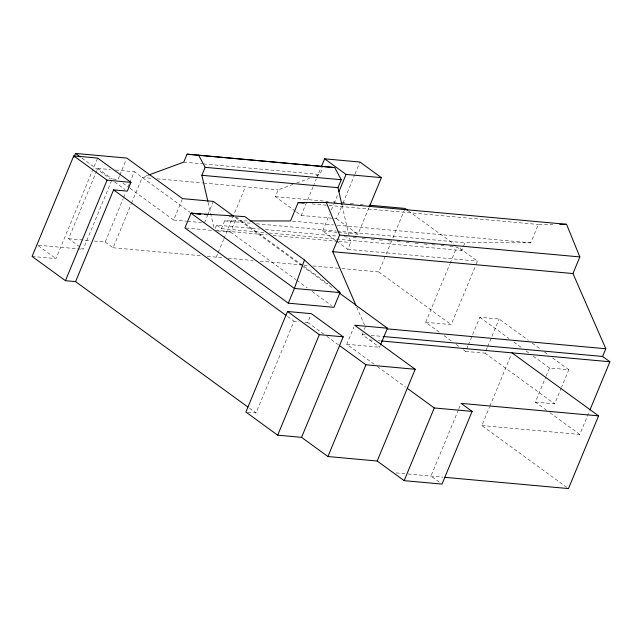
<?xml version="1.0" encoding="UTF-8"?>
<svg xmlns="http://www.w3.org/2000/svg" width="642" height="642" viewBox="0 0 642 642"><rect width="100%" height="100%" fill="white"/><g stroke="black" fill="none" stroke-linecap="round" stroke-linejoin="round"><path stroke-width="0.48" stroke-dasharray="3.21 2.41" d="M32.1 256.439L55.974 258.606L97.608 158.084M119.452 175.948L117.968 179.519L112.294 178.998L83.163 249.313L68.59 238.704L97.712 168.397L110.576 169.56M119.821 175.057L126.105 159.882M94.318 241.047L105.208 242.034L123.216 198.555M123.601 197.632L125.519 193.001M128.199 186.525L129.347 183.748M129.732 182.826L134.33 171.727L189.904 212.229M105.208 242.034L113.072 247.764L131.08 204.276M131.466 203.353L142.195 177.449M130.077 188.331L173.645 220.037L182.151 199.51M204.485 222.846L207.543 215.463M207.928 214.54L213.361 201.419M215.174 228.456L216.555 225.125L259.432 229.025M216.555 225.125L221.402 228.656L224.62 220.88L249.096 220.92M216.258 257.153L217.79 253.446M218.176 252.523L223.544 239.57M223.922 238.647L245.388 186.838M217.646 230.911L230.542 232.083L236.641 217.349L327.91 283.772M295.553 211.33L275.386 196.653L278.211 189.823L292.961 184.406M296.355 211.916L301.194 215.439L312.919 187.135M313.296 186.22L316.321 178.917M316.699 178.003L320.864 167.963M315.992 175.94L319.885 174.512L322.814 167.442M335.983 240.758L322.629 231.032L329.442 214.58M331.336 210.006L333.607 204.525M333.984 203.61L337.772 194.462M247.724 412.196L256.03 412.95L294.028 321.217L298.931 321.658M334.57 218.473L336.536 218.649L342.587 204.044M342.964 203.129L354.689 174.825M355.066 173.91L359.985 162.041M304.814 322.196L307.751 322.461L310.664 315.431M336.769 241.328L347.771 249.337L350.604 242.507L349.473 237.62M338.334 232.46L357.963 234.25L368.933 207.767M374.206 364.239L346.768 344.272L353.902 327.043M341.889 268.581L378.78 271.935L392.503 238.816M392.888 237.893L404.701 209.372M380.313 345.444L379.558 347.258L362.144 334.578L362.85 332.869M364.271 329.434L365.338 326.866M439.28 332.195L425.686 322.3L449.689 264.335M450.074 263.413L456.879 246.993L461.726 250.516L463.155 247.066M463.516 246.199L464.944 242.74L530.741 242.828L538.349 224.467L552.939 224.379M425.686 322.3L451.174 324.619L475.562 265.732M475.939 264.809L477.463 261.133L458.163 247.082M463.275 349.657L465.675 351.407L467.97 345.869M468.347 344.947L479.815 317.268L499.131 319.018L528.294 340.252M458.436 409.821L430.991 476.075L441.223 483.522M458.813 408.898L461.1 403.377M465.675 351.407L484.991 353.164L487.278 347.627M487.663 346.704L499.131 319.018M566.846 487.398L481.853 425.55L489.477 407.14M489.862 406.226L511.209 354.689M546.663 410.35L535.356 402.117L545.668 377.199M546.053 376.276L549.496 367.978L568.804 369.728L561.541 387.262M535.356 402.117L554.664 403.874L561.164 388.185M481.853 425.55L579.79 434.457L589.701 410.527M147.652 175.394L142.099 177.441L152.114 178.348M296.644 183.05L309.54 178.315M183.764 162.129L202.647 163.846M203.634 163.935L319.885 174.512M115.528 170.018L134.33 171.727M157.081 178.805L202.72 182.954M203.715 183.042L278.211 189.823M275.386 196.653L328.263 201.46M333.246 201.917L336.239 202.19M342.226 202.736L345.219 203M350.211 203.458L354.199 203.819M360.186 204.365L363.179 204.637M312.076 203.883L328.022 205.328M329.025 205.424L538.349 224.467M301.194 215.439L333.591 218.384M292.511 221.153L333.375 224.869M337.363 225.23L530.741 242.828M229.355 216.675L232.308 216.948L229.371 216.691M224.62 220.88L251.544 223.328M256.527 223.785L336.304 231.04M337.307 231.128L464.944 242.74M322.629 231.032L337.355 232.372M173.645 220.037L186.581 221.217M187.576 221.305L201.5 222.573M265.419 229.571L338.214 236.192M344.192 236.738L349.176 237.195M353.172 237.556L357.161 237.917M362.144 238.375L366.133 238.736M371.116 239.185L375.105 239.554M379.093 239.915L384.085 240.365M388.073 240.734L392.061 241.095M397.045 241.544L402.028 242.002M406.017 242.363L410.005 242.724M414.997 243.182L418.985 243.543M423.969 244L427.957 244.361M431.946 244.722L436.929 245.18M440.918 245.541L444.906 245.902M449.898 246.359L455.876 246.897M221.402 228.656L264.279 232.556M269.263 233.006L461.726 250.516M215.479 230.213L267.144 234.916M273.107 235.453L337.684 241.328M338.679 241.424L350.604 242.507M185.899 228.022L212.687 230.454M347.771 249.337L477.463 261.133M68.59 238.704L90.361 240.686M113.072 247.764L201.379 255.797M207.334 256.335L224.235 257.875M228.223 258.236L253.149 260.508M260.13 261.142L303.008 265.042M304.003 265.13L307.991 265.491M312.975 265.948L340.894 268.484M38.48 245.252L83.163 249.313M362.144 334.578L366.133 334.939M371.124 335.397L382.102 336.392M369.431 339.883L372.424 340.156M378.403 340.701L380.393 340.878M346.768 344.272L379.558 347.258M396.122 472.897L407.084 473.892M408.079 473.989L442.948 477.158M408.296 210.793L454.143 244.161M532.346 343.197L541.262 349.681M544.496 352.041L548.549 354.994M552.601 357.939L568.804 369.728M479.815 317.268L508.986 338.495M513.849 342.034L521.135 347.338M525.999 350.877L529.241 353.236M533.293 356.182L549.496 367.978M336.536 218.649L357.963 234.25M378.78 271.935L451.174 324.619M484.991 353.164L554.664 403.874M444.079 335.686L452.875 342.09M456.077 344.417L459.279 346.744M549.897 412.702L579.79 434.457M240.22 220.904L301.018 265.154M301.828 265.748L333.439 288.756M235.253 217.357L240.116 220.896M230.542 232.083L295.962 279.695M296.773 280.281L307.269 287.921M312.116 291.452L331.505 305.56M377.432 366.59L405.68 387.15M122.815 183.042L129.267 187.737M97.712 168.397L112.294 178.998M81.919 158.101L110.641 179.006M114.605 181.895L124.925 189.406M307.751 322.461L323.656 334.041M326.842 336.352L338.775 345.035M287.552 316.498L294.028 321.217M38.295 245.742L55.974 258.606M249.553 408.24L256.03 412.95M356.679 307.053L364.552 325.069M342.058 205.392L349.248 236.649M208.064 202.238L214.043 228.199"/><path stroke-width="0.96" d="M304.477 259.994L294.389 288.443L288.29 303.168L184.912 227.926L191.011 213.2L244.931 216.659L304.477 259.994L340.027 292.591L333.928 307.325L288.29 303.168M75.587 281.621L113.586 189.888L127.309 191.139L130.944 182.344L97.608 158.084L73.742 155.91L32.1 256.439L65.436 280.698L75.587 281.621L247.94 407.06M73.95 157.13L75.491 153.422L126.843 158.093L182.521 198.619L213.361 201.419L233.632 216.177M65.436 280.698L107.078 180.177L130.944 182.344M341.833 204.421L337.981 187.681L341.271 179.728L334.723 167.554L187.063 154.176L183.764 162.129L148.583 175.057M207.839 201.275L201.861 175.298L205.159 167.345L198.603 155.171M383.097 336.488L602.613 356.454L605.807 348.742L572.961 273.548L579.846 256.92L566.557 224.307L326.329 202.447L298.121 202.607L290.513 220.968L250.083 220.92M321.241 167.048L324.643 158.831L359.985 162.041L381.412 177.641L369.31 206.86M301.571 437.354L343.205 336.833L311.394 313.673L287.52 311.498L245.886 412.028L277.697 435.18L301.571 437.354L327.926 456.534L377.183 461.02L404.155 480.649L442.009 484.092L472.127 411.394L461.1 403.377L598.577 415.88L568.459 488.578L444.938 477.343M338.912 191.725L346.07 174.423L381.412 177.641M380.69 344.537L387.447 328.214L355.893 305.255L332.733 251.696L339.618 235.068L326.329 202.447M277.697 435.18L319.339 334.659L343.205 336.833M327.926 456.534L365.924 364.8L415.181 369.278L377.183 461.02M404.155 480.649L434.265 407.951L472.127 411.394M590.078 409.612L609.9 361.759L602.613 356.454M559.744 224.339L566.557 224.307M324.138 166.639L334.723 167.554M187.063 154.176L323.175 166.559M205.159 167.345L341.271 179.728M201.861 175.298L337.981 187.681M369.166 205.183L405.078 208.449L407.493 210.207M298.121 202.607L304.099 203.153M190.995 213.192L200.834 214.083L191.011 213.2L294.389 288.443L340.027 292.591L337.604 290.826M207.719 214.709L204.766 214.444L207.727 214.717M339.618 235.068L579.846 256.92M332.733 251.696L572.961 273.548M387.447 328.214L354.657 325.229L415.181 369.278M387.286 328.865L605.807 348.742M381.388 340.974L609.9 361.759M324.643 158.831L346.07 174.423M511.971 352.851L598.577 415.88M339.112 292.88L356.141 305.271M407.293 388.322L434.265 407.951M75.491 153.422L80.306 156.929M339.57 345.621L365.924 364.8M73.742 155.91L107.078 180.177M287.52 311.498L319.339 334.659M113.586 189.888L285.939 315.326"/></g></svg>
